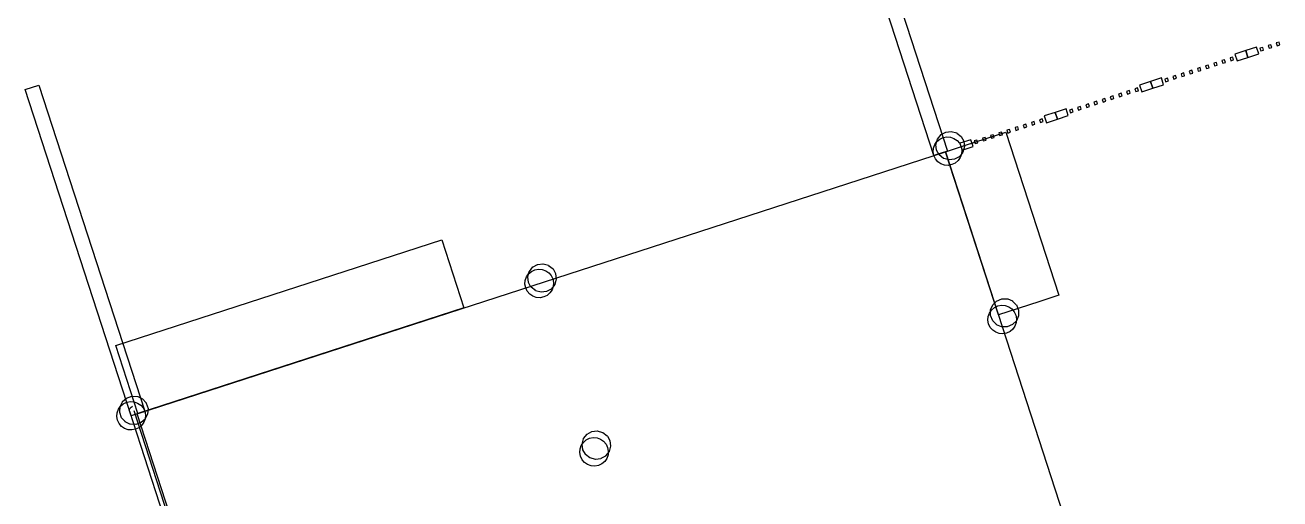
# Model space of a CAD drawing. Extents: x -42864 to 135053, y -26898 to 95700.
# Drawn here: x -5347 to 3425, y 10857 to 14173 of the extents above; entities that cross this region are included whole.
import ezdxf

# ---------------------------------------------------------------- set-up
doc = ezdxf.new("R2010")
doc.units = 0
doc.layers.add('SECTIONCUTEDGES', color=7, linetype='CONTINUOUS')

msp = doc.modelspace()

# ---------------------------------------------------------------- linework, layer by layer
at = {"layer": 'SECTIONCUTEDGES'}
for p, q in [((-1122.3, 20139.7), (1100.6, 13291.5)), ((-1122.3, 20139.7), (1100.6, 13291.5)), ((1005.5, 13260.6), (-1186.6, 20013.7)), ((1005.5, 13260.6), (-1186.6, 20013.7)), ((3361.3, 14035.8), (3342.3, 14029.6)), ((3367.5, 14016.8), (3361.3, 14035.8)), ((3418.3, 14054.3), (3399.3, 14048.2)), ((3399.3, 14048.2), (3405.5, 14029.1)), ((3405.5, 14029.1), (3424.5, 14035.3)), ((3424.5, 14035.3), (3418.3, 14054.3)), ((3095, 13949.4), (3075.9, 13943.2)), ((3101.1, 13930.3), (3095, 13949.4)), ((3185.4, 13994.5), (3109.4, 13969.8)), ((3185.4, 13994.5), (3109.4, 13969.8)), ((3109.4, 13969.8), (3124.8, 13922.2)), ((3109.4, 13969.8), (3124.8, 13922.2)), ((3261.5, 14019.2), (3185.4, 13994.5)), ((3261.5, 14019.2), (3185.4, 13994.5)), ((3200.9, 13946.9), (3185.4, 13994.5)), ((3185.4, 13994.5), (3200.9, 13946.9)), ((3200.9, 13946.9), (3185.4, 13994.5)), ((3185.4, 13994.5), (3200.9, 13946.9)), ((3200.9, 13946.9), (3277, 13971.6)), ((3200.9, 13946.9), (3277, 13971.6)), ((3277, 13971.6), (3261.5, 14019.2)), ((3277, 13971.6), (3261.5, 14019.2)), ((3304.2, 14017.3), (3285.2, 14011.1)), ((3285.2, 14011.1), (3291.4, 13992.1)), ((3291.4, 13992.1), (3310.4, 13998.3)), ((3310.4, 13998.3), (3304.2, 14017.3)), ((3342.3, 14029.6), (3348.4, 14010.6)), ((3348.4, 14010.6), (3367.5, 14016.8)), ((2866.7, 13875.3), (2847.7, 13869.1)), ((2847.7, 13869.1), (2853.8, 13850.1)), ((2872.9, 13856.2), (2866.7, 13875.3)), ((2923.8, 13893.8), (2904.7, 13887.6)), ((2904.7, 13887.6), (2910.9, 13868.6)), ((2910.9, 13868.6), (2929.9, 13874.8)), ((2929.9, 13874.8), (2923.8, 13893.8)), ((2980.8, 13912.3), (2961.8, 13906.1)), ((2961.8, 13906.1), (2968, 13887.1)), ((2968, 13887.1), (2987, 13893.3)), ((2987, 13893.3), (2980.8, 13912.3)), ((3037.9, 13930.8), (3018.9, 13924.7)), ((3018.9, 13924.7), (3025, 13905.6)), ((3025, 13905.6), (3044.1, 13911.8)), ((3044.1, 13911.8), (3037.9, 13930.8)), ((3075.9, 13943.2), (3082.1, 13924.2)), ((3082.1, 13924.2), (3101.1, 13930.3)), ((3124.8, 13922.2), (3200.9, 13946.9)), ((3124.8, 13922.2), (3200.9, 13946.9)), ((2519.6, 13778.4), (2443.6, 13753.7)), ((2519.6, 13778.4), (2443.6, 13753.7)), ((2595.7, 13803.1), (2519.6, 13778.4)), ((2595.7, 13803.1), (2519.6, 13778.4)), ((2519.6, 13778.4), (2535.1, 13730.8)), ((2535.1, 13730.8), (2519.6, 13778.4)), ((2519.6, 13778.4), (2535.1, 13730.8)), ((2535.1, 13730.8), (2519.6, 13778.4)), ((2611.2, 13755.5), (2595.7, 13803.1)), ((2611.2, 13755.5), (2595.7, 13803.1)), ((2638.4, 13801.2), (2619.4, 13795)), ((2619.4, 13795), (2625.6, 13776)), ((2625.6, 13776), (2644.6, 13782.1)), ((2644.6, 13782.1), (2638.4, 13801.2)), ((2695.5, 13819.7), (2676.5, 13813.5)), ((2676.5, 13813.5), (2682.6, 13794.5)), ((2682.6, 13794.5), (2701.7, 13800.7)), ((2701.7, 13800.7), (2695.5, 13819.7)), ((2752.5, 13838.2), (2733.5, 13832)), ((2733.5, 13832), (2739.7, 13813)), ((2739.7, 13813), (2758.7, 13819.2)), ((2758.7, 13819.2), (2752.5, 13838.2)), ((2809.6, 13856.7), (2790.6, 13850.6)), ((2790.6, 13850.6), (2796.8, 13831.5)), ((2796.8, 13831.5), (2815.8, 13837.7)), ((2815.8, 13837.7), (2809.6, 13856.7)), ((2853.8, 13850.1), (2872.9, 13856.2)), ((-5347.2, 13721.8), (-5252.1, 13752.6)), ((-5347.2, 13721.8), (-5252.1, 13752.6)), ((-4606.2, 11439), (-5347.2, 13721.8)), ((-4606.2, 11439), (-5347.2, 13721.8)), ((-5252.1, 13752.6), (-4511.1, 11469.9)), ((-5252.1, 13752.6), (-4511.1, 11469.9)), ((2315, 13696.2), (2296, 13690)), ((2296, 13690), (2302.2, 13671)), ((2321.2, 13677.2), (2315, 13696.2)), ((2372.1, 13714.7), (2353.1, 13708.5)), ((2353.1, 13708.5), (2359.2, 13689.5)), ((2359.2, 13689.5), (2378.3, 13695.7)), ((2378.3, 13695.7), (2372.1, 13714.7)), ((2429.2, 13733.2), (2410.1, 13727.1)), ((2410.1, 13727.1), (2416.3, 13708)), ((2416.3, 13708), (2435.3, 13714.2)), ((2435.3, 13714.2), (2429.2, 13733.2)), ((2443.6, 13753.7), (2459, 13706.1)), ((2443.6, 13753.7), (2459, 13706.1)), ((2459, 13706.1), (2535.1, 13730.8)), ((2459, 13706.1), (2535.1, 13730.8)), ((2535.1, 13730.8), (2611.2, 13755.5)), ((2535.1, 13730.8), (2611.2, 13755.5)), ((2029.7, 13603.6), (2010.7, 13597.4)), ((2010.7, 13597.4), (2016.8, 13578.4)), ((2035.9, 13584.5), (2029.7, 13603.6)), ((2086.7, 13622.1), (2067.7, 13615.9)), ((2067.7, 13615.9), (2073.9, 13596.9)), ((2073.9, 13596.9), (2092.9, 13603.1)), ((2092.9, 13603.1), (2086.7, 13622.1)), ((2143.8, 13640.6), (2124.8, 13634.4)), ((2124.8, 13634.4), (2131, 13615.4)), ((2131, 13615.4), (2150, 13621.6)), ((2150, 13621.6), (2143.8, 13640.6)), ((2200.9, 13659.1), (2181.9, 13653)), ((2181.9, 13653), (2188, 13633.9)), ((2188, 13633.9), (2207.1, 13640.1)), ((2207.1, 13640.1), (2200.9, 13659.1)), ((2258, 13677.7), (2238.9, 13671.5)), ((2238.9, 13671.5), (2245.1, 13652.5)), ((2245.1, 13652.5), (2264.1, 13658.6)), ((2264.1, 13658.6), (2258, 13677.7)), ((2302.2, 13671), (2321.2, 13677.2)), ((1763.4, 13517.1), (1744.3, 13510.9)), ((1744.3, 13510.9), (1750.5, 13491.9)), ((1769.5, 13498.1), (1763.4, 13517.1)), ((1853.8, 13562.3), (1777.7, 13537.6)), ((1853.8, 13562.3), (1777.7, 13537.6)), ((1777.7, 13537.6), (1793.2, 13490)), ((1777.7, 13537.6), (1793.2, 13490)), ((1793.2, 13490), (1869.3, 13514.7)), ((1793.2, 13490), (1869.3, 13514.7)), ((1929.9, 13587), (1853.8, 13562.3)), ((1929.9, 13587), (1853.8, 13562.3)), ((1869.3, 13514.7), (1853.8, 13562.3)), ((1853.8, 13562.3), (1869.3, 13514.7)), ((1869.3, 13514.7), (1853.8, 13562.3)), ((1853.8, 13562.3), (1869.3, 13514.7)), ((1869.3, 13514.7), (1945.4, 13539.4)), ((1869.3, 13514.7), (1945.4, 13539.4)), ((1945.4, 13539.4), (1929.9, 13587)), ((1945.4, 13539.4), (1929.9, 13587)), ((1972.6, 13585), (1953.6, 13578.9)), ((1953.6, 13578.9), (1959.8, 13559.8)), ((1959.8, 13559.8), (1978.8, 13566)), ((1978.8, 13566), (1972.6, 13585)), ((2016.8, 13578.4), (2035.9, 13584.5)), ((1056.7, 13406.6), (1089, 13424.4)), ((1056.7, 13406.6), (1089, 13424.4)), ((1089, 13424.4), (1089.7, 13424.5)), ((1089, 13424.4), (1089.7, 13424.5)), ((1089.7, 13424.5), (1126.2, 13429.1)), ((1089.7, 13424.5), (1126.2, 13429.1)), ((1126.2, 13429.1), (1126.9, 13428.9)), ((1126.2, 13429.1), (1126.9, 13428.9)), ((1126.9, 13428.9), (1165.3, 13418.4)), ((1126.9, 13428.9), (1165.3, 13418.4)), ((1227.5, 13332.6), (1509.6, 13424.2)), ((1227.5, 13332.6), (1509.6, 13424.2)), ((1478, 13424.5), (1459, 13418.3)), ((1484.2, 13405.5), (1478, 13424.5)), ((1509.6, 13424.2), (1633.1, 13043.8)), ((1509.6, 13424.2), (1633.1, 13043.8)), ((1535.1, 13443), (1516.1, 13436.8)), ((1516.1, 13436.8), (1522.2, 13417.8)), ((1522.2, 13417.8), (1541.3, 13424)), ((1541.3, 13424), (1535.1, 13443)), ((1592.2, 13461.5), (1573.1, 13455.4)), ((1573.1, 13455.4), (1579.3, 13436.3)), ((1579.3, 13436.3), (1598.3, 13442.5)), ((1598.3, 13442.5), (1592.2, 13461.5)), ((1649.2, 13480.1), (1630.2, 13473.9)), ((1630.2, 13473.9), (1636.4, 13454.9)), ((1636.4, 13454.9), (1655.4, 13461)), ((1655.4, 13461), (1649.2, 13480.1)), ((1706.3, 13498.6), (1687.3, 13492.4)), ((1687.3, 13492.4), (1693.4, 13473.4)), ((1693.4, 13473.4), (1712.5, 13479.6)), ((1712.5, 13479.6), (1706.3, 13498.6)), ((1750.5, 13491.9), (1769.5, 13498.1)), ((1002.8, 13312.3), (1011.6, 13336.9)), ((1002.8, 13312.3), (1011.6, 13336.9)), ((1011.6, 13336.9), (1026.3, 13358.4)), ((1011.6, 13336.9), (1026.3, 13358.4)), ((1020.1, 13335.6), (1020.3, 13336.2)), ((1020.1, 13335.6), (1020.3, 13336.2)), ((1024.7, 13299), (1020.1, 13335.6)), ((1024.7, 13299), (1020.1, 13335.6)), ((1020.3, 13336.2), (1030.8, 13374.7)), ((1020.3, 13336.2), (1030.8, 13374.7)), ((1026.3, 13358.4), (1046.2, 13375.4)), ((1026.3, 13358.4), (1046.2, 13375.4)), ((1030.8, 13374.7), (1031.2, 13375.2)), ((1030.8, 13374.7), (1031.2, 13375.2)), ((1031.2, 13375.2), (1056.2, 13406.4)), ((1031.2, 13375.2), (1056.2, 13406.4)), ((1046.2, 13375.4), (1069.8, 13386.6)), ((1046.2, 13375.4), (1069.8, 13386.6)), ((1056.2, 13406.4), (1056.7, 13406.6)), ((1056.2, 13406.4), (1056.7, 13406.6)), ((1069.8, 13386.6), (1095.4, 13391.3)), ((1069.8, 13386.6), (1095.4, 13391.3)), ((1095.4, 13391.3), (1121.5, 13389.3)), ((1095.4, 13391.3), (1121.5, 13389.3)), ((1121.5, 13389.3), (1146.1, 13380.6)), ((1121.5, 13389.3), (1146.1, 13380.6)), ((1146.1, 13380.6), (1167.6, 13365.8)), ((1146.1, 13380.6), (1167.6, 13365.8)), ((1165.3, 13418.4), (1165.9, 13417.9)), ((1165.3, 13418.4), (1165.9, 13417.9)), ((1165.9, 13417.9), (1197, 13393)), ((1165.9, 13417.9), (1197, 13393)), ((1167.6, 13365.8), (1184.5, 13345.9)), ((1167.6, 13365.8), (1184.5, 13345.9)), ((1184.5, 13345.9), (1195.8, 13322.4)), ((1184.5, 13345.9), (1195.8, 13322.4)), ((1264.1, 13370.8), (1188, 13346.1)), ((1264.1, 13370.8), (1188, 13346.1)), ((1188, 13346.1), (1203.5, 13298.6)), ((1188, 13346.1), (1203.5, 13298.6)), ((1197, 13393), (1197.3, 13392.5)), ((1197, 13393), (1197.3, 13392.5)), ((1197.3, 13392.5), (1215, 13360.2)), ((1197.3, 13392.5), (1215, 13360.2)), ((1215, 13360.2), (1215.1, 13359.5)), ((1215, 13360.2), (1215.1, 13359.5)), ((1215.1, 13359.5), (1219.7, 13323)), ((1215.1, 13359.5), (1219.7, 13323)), ((1279.6, 13323.3), (1264.1, 13370.8)), ((1279.6, 13323.3), (1264.1, 13370.8)), ((1306.8, 13368.9), (1287.8, 13362.7)), ((1287.8, 13362.7), (1294, 13343.7)), ((1294, 13343.7), (1313, 13349.9)), ((1313, 13349.9), (1306.8, 13368.9)), ((1363.9, 13387.4), (1344.9, 13381.3)), ((1344.9, 13381.3), (1351, 13362.2)), ((1351, 13362.2), (1370.1, 13368.4)), ((1370.1, 13368.4), (1363.9, 13387.4)), ((1420.9, 13406), (1401.9, 13399.8)), ((1401.9, 13399.8), (1408.1, 13380.8)), ((1408.1, 13380.8), (1427.1, 13386.9)), ((1427.1, 13386.9), (1420.9, 13406)), ((1459, 13418.3), (1465.2, 13399.3)), ((1465.2, 13399.3), (1484.2, 13405.5)), ((-796.9, 12675.5), (1086.4, 13286.9)), ((-796.9, 12675.5), (1086.4, 13286.9)), ((1000.8, 13286.3), (1002.8, 13312.3)), ((1000.8, 13286.3), (1002.8, 13312.3)), ((1005.5, 13260.6), (1000.8, 13286.3)), ((1005.5, 13260.6), (1000.8, 13286.3)), ((1100.6, 13291.5), (1005.5, 13260.6)), ((1100.6, 13291.5), (1005.5, 13260.6)), ((1016.8, 13237), (1005.5, 13260.6)), ((1016.8, 13237), (1005.5, 13260.6)), ((1024.8, 13298.4), (1024.7, 13299)), ((1024.8, 13298.4), (1024.7, 13299)), ((1042.5, 13266.1), (1024.8, 13298.4)), ((1042.5, 13266.1), (1024.8, 13298.4)), ((1042.8, 13265.6), (1042.5, 13266.1)), ((1042.8, 13265.6), (1042.5, 13266.1)), ((1074, 13240.6), (1042.8, 13265.6)), ((1074, 13240.6), (1042.8, 13265.6)), ((1086.4, 13286.9), (1227.5, 13332.6)), ((1086.4, 13286.9), (1227.5, 13332.6)), ((1333.4, 12525.9), (1086.4, 13286.9)), ((1086.4, 13286.9), (2551.9, 8772.1)), ((1333.4, 12525.9), (1086.4, 13286.9)), ((1086.4, 13286.9), (2551.9, 8772.1)), ((1183.1, 13251.9), (1150.8, 13234.2)), ((1183.1, 13251.9), (1150.8, 13234.2)), ((1189.7, 13246.1), (1174.9, 13224.5)), ((1189.7, 13246.1), (1174.9, 13224.5)), ((1183.6, 13252.2), (1183.1, 13251.9)), ((1183.6, 13252.2), (1183.1, 13251.9)), ((1208.6, 13283.3), (1183.6, 13252.2)), ((1208.6, 13283.3), (1183.6, 13252.2)), ((1198.5, 13270.7), (1189.7, 13246.1)), ((1198.5, 13270.7), (1189.7, 13246.1)), ((1195.8, 13322.4), (1200.5, 13296.7)), ((1195.8, 13322.4), (1200.5, 13296.7)), ((1200.5, 13296.7), (1198.5, 13270.7)), ((1200.5, 13296.7), (1198.5, 13270.7)), ((1203.5, 13298.6), (1279.6, 13323.3)), ((1203.5, 13298.6), (1279.6, 13323.3)), ((1209, 13283.9), (1208.6, 13283.3)), ((1209, 13283.9), (1208.6, 13283.3)), ((1219.5, 13322.3), (1209, 13283.9)), ((1219.5, 13322.3), (1209, 13283.9)), ((1219.7, 13323), (1219.5, 13322.3)), ((1219.7, 13323), (1219.5, 13322.3)), ((1033.7, 13217.2), (1016.8, 13237)), ((1033.7, 13217.2), (1016.8, 13237)), ((1055.2, 13202.4), (1033.7, 13217.2)), ((1055.2, 13202.4), (1033.7, 13217.2)), ((1079.8, 13193.7), (1055.2, 13202.4)), ((1079.8, 13193.7), (1055.2, 13202.4)), ((1074.5, 13240.2), (1074, 13240.6)), ((1074.5, 13240.2), (1074, 13240.6)), ((1113, 13229.7), (1074.5, 13240.2)), ((1113, 13229.7), (1074.5, 13240.2)), ((1105.8, 13191.6), (1079.8, 13193.7)), ((1105.8, 13191.6), (1079.8, 13193.7)), ((1131.5, 13196.4), (1105.8, 13191.6)), ((1131.5, 13196.4), (1105.8, 13191.6)), ((1113.6, 13229.5), (1113, 13229.7)), ((1113.6, 13229.5), (1113, 13229.7)), ((1150.2, 13234.1), (1113.6, 13229.5)), ((1150.2, 13234.1), (1113.6, 13229.5)), ((1155.1, 13207.6), (1131.5, 13196.4)), ((1155.1, 13207.6), (1131.5, 13196.4)), ((1150.8, 13234.2), (1150.2, 13234.1)), ((1150.8, 13234.2), (1150.2, 13234.1)), ((1174.9, 13224.5), (1155.1, 13207.6)), ((1174.9, 13224.5), (1155.1, 13207.6)), ((1633.1, 13043.8), (1880.1, 12282.9)), ((1633.1, 13043.8), (1880.1, 12282.9)), ((-4713, 11930), (-2435, 12669.5)), ((-4713, 11930), (-2435, 12669.5)), ((-4563.4, 11452.9), (-796.9, 12675.5)), ((-4563.4, 11452.9), (-796.9, 12675.5)), ((-2435, 12669.5), (-2280.7, 12193.9)), ((-2435, 12669.5), (-2280.7, 12193.9)), ((-1822.2, 12449), (-1797.2, 12480.1)), ((-1822.2, 12449), (-1797.2, 12480.1)), ((-1807.2, 12449.1), (-1783.7, 12460.4)), ((-1807.2, 12449.1), (-1783.7, 12460.4)), ((-1797.2, 12480.1), (-1796.7, 12480.4)), ((-1797.2, 12480.1), (-1796.7, 12480.4)), ((-1796.7, 12480.4), (-1764.4, 12498.2)), ((-1796.7, 12480.4), (-1764.4, 12498.2)), ((-1783.7, 12460.4), (-1758, 12465.1)), ((-1783.7, 12460.4), (-1758, 12465.1)), ((-1764.4, 12498.2), (-1763.8, 12498.2)), ((-1764.4, 12498.2), (-1763.8, 12498.2)), ((-1763.8, 12498.2), (-1727.2, 12502.8)), ((-1763.8, 12498.2), (-1727.2, 12502.8)), ((-1758, 12465.1), (-1732, 12463.1)), ((-1758, 12465.1), (-1732, 12463.1)), ((-1732, 12463.1), (-1707.4, 12454.3)), ((-1732, 12463.1), (-1707.4, 12454.3)), ((-1727.2, 12502.8), (-1726.6, 12502.7)), ((-1727.2, 12502.8), (-1726.6, 12502.7)), ((-1726.6, 12502.7), (-1688.1, 12492.1)), ((-1726.6, 12502.7), (-1688.1, 12492.1)), ((-1688.1, 12492.1), (-1687.6, 12491.7)), ((-1688.1, 12492.1), (-1687.6, 12491.7)), ((-1687.6, 12491.7), (-1656.5, 12466.8)), ((-1687.6, 12491.7), (-1656.5, 12466.8)), ((-1656.5, 12466.8), (-1656.2, 12466.2)), ((-1656.5, 12466.8), (-1656.2, 12466.2)), ((-1656.2, 12466.2), (-1638.4, 12433.9)), ((-1656.2, 12466.2), (-1638.4, 12433.9)), ((1456.9, 12145.5), (1333.4, 12525.9)), ((1456.9, 12145.5), (1333.4, 12525.9)), ((-1852.7, 12360), (-1850.6, 12386.1)), ((-1852.7, 12360), (-1850.6, 12386.1)), ((-1850.6, 12386.1), (-1841.9, 12410.7)), ((-1850.6, 12386.1), (-1841.9, 12410.7)), ((-1841.9, 12410.7), (-1827.1, 12432.2)), ((-1841.9, 12410.7), (-1827.1, 12432.2)), ((-1833.3, 12409.4), (-1833.1, 12410)), ((-1833.3, 12409.4), (-1833.1, 12410)), ((-1828.7, 12372.8), (-1833.3, 12409.4)), ((-1828.7, 12372.8), (-1833.3, 12409.4)), ((-1833.1, 12410), (-1822.6, 12448.5)), ((-1833.1, 12410), (-1822.6, 12448.5)), ((-1828.6, 12372.2), (-1828.7, 12372.8)), ((-1828.6, 12372.2), (-1828.7, 12372.8)), ((-1810.9, 12339.9), (-1828.6, 12372.2)), ((-1810.9, 12339.9), (-1828.6, 12372.2)), ((-1827.1, 12432.2), (-1807.2, 12449.1)), ((-1827.1, 12432.2), (-1807.2, 12449.1)), ((-1822.6, 12448.5), (-1822.2, 12449)), ((-1822.6, 12448.5), (-1822.2, 12449)), ((-1707.4, 12454.3), (-1685.9, 12439.5)), ((-1707.4, 12454.3), (-1685.9, 12439.5)), ((-1685.9, 12439.5), (-1668.9, 12419.7)), ((-1685.9, 12439.5), (-1668.9, 12419.7)), ((-1668.9, 12419.7), (-1657.7, 12396.1)), ((-1668.9, 12419.7), (-1657.7, 12396.1)), ((-1657.7, 12396.1), (-1652.9, 12370.5)), ((-1657.7, 12396.1), (-1652.9, 12370.5)), ((-1652.9, 12370.5), (-1655, 12344.4)), ((-1652.9, 12370.5), (-1655, 12344.4)), ((-1633.9, 12396.1), (-1644.4, 12357.6)), ((-1633.9, 12396.1), (-1644.4, 12357.6)), ((-1638.4, 12433.9), (-1638.3, 12433.3)), ((-1638.4, 12433.9), (-1638.3, 12433.3)), ((-1638.3, 12433.3), (-1633.7, 12396.7)), ((-1638.3, 12433.3), (-1633.7, 12396.7)), ((-1633.7, 12396.7), (-1633.9, 12396.1)), ((-1633.7, 12396.7), (-1633.9, 12396.1)), ((-1847.9, 12334.4), (-1852.7, 12360)), ((-1847.9, 12334.4), (-1852.7, 12360)), ((-1836.7, 12310.8), (-1847.9, 12334.4)), ((-1836.7, 12310.8), (-1847.9, 12334.4)), ((-1819.7, 12291), (-1836.7, 12310.8)), ((-1819.7, 12291), (-1836.7, 12310.8)), ((-1798.2, 12276.2), (-1819.7, 12291)), ((-1798.2, 12276.2), (-1819.7, 12291)), ((-1810.6, 12339.3), (-1810.9, 12339.9)), ((-1810.6, 12339.3), (-1810.9, 12339.9)), ((-1779.5, 12314.4), (-1810.6, 12339.3)), ((-1779.5, 12314.4), (-1810.6, 12339.3)), ((-1778.9, 12314), (-1779.5, 12314.4)), ((-1778.9, 12314), (-1779.5, 12314.4)), ((-1740.5, 12303.4), (-1778.9, 12314)), ((-1740.5, 12303.4), (-1778.9, 12314)), ((-1739.8, 12303.2), (-1740.5, 12303.4)), ((-1739.8, 12303.2), (-1740.5, 12303.4)), ((-1703.3, 12307.9), (-1739.8, 12303.2)), ((-1703.3, 12307.9), (-1739.8, 12303.2)), ((-1698.4, 12281.4), (-1721.9, 12270.1)), ((-1698.4, 12281.4), (-1721.9, 12270.1)), ((-1702.6, 12307.9), (-1703.3, 12307.9)), ((-1702.6, 12307.9), (-1703.3, 12307.9)), ((-1670.3, 12325.7), (-1702.6, 12307.9)), ((-1670.3, 12325.7), (-1702.6, 12307.9)), ((-1678.5, 12298.3), (-1698.4, 12281.4)), ((-1678.5, 12298.3), (-1698.4, 12281.4)), ((-1663.7, 12319.8), (-1678.5, 12298.3)), ((-1663.7, 12319.8), (-1678.5, 12298.3)), ((-1669.8, 12326), (-1670.3, 12325.7)), ((-1669.8, 12326), (-1670.3, 12325.7)), ((-1644.9, 12357.1), (-1669.8, 12326)), ((-1644.9, 12357.1), (-1669.8, 12326)), ((-1655, 12344.4), (-1663.7, 12319.8)), ((-1655, 12344.4), (-1663.7, 12319.8)), ((-1644.4, 12357.6), (-1644.9, 12357.1)), ((-1644.4, 12357.6), (-1644.9, 12357.1)), ((1880.1, 12282.9), (1739, 12237.1)), ((1880.1, 12282.9), (1739, 12237.1)), ((-2280.7, 12193.9), (-4558.7, 11454.5)), ((-2280.7, 12193.9), (-4558.7, 11454.5)), ((-1773.6, 12267.4), (-1798.2, 12276.2)), ((-1773.6, 12267.4), (-1798.2, 12276.2)), ((-1747.6, 12265.4), (-1773.6, 12267.4)), ((-1747.6, 12265.4), (-1773.6, 12267.4)), ((-1721.9, 12270.1), (-1747.6, 12265.4)), ((-1721.9, 12270.1), (-1747.6, 12265.4)), ((1402.2, 12181.2), (1416.6, 12215.1)), ((1402.2, 12181.2), (1416.6, 12215.1)), ((1409.2, 12179), (1429, 12195.9)), ((1409.2, 12179), (1429, 12195.9)), ((1416.6, 12215.1), (1416.8, 12215.3)), ((1416.6, 12215.1), (1416.8, 12215.3)), ((1416.8, 12215.3), (1442.7, 12241.5)), ((1416.8, 12215.3), (1442.7, 12241.5)), ((1429, 12195.9), (1452.6, 12207.2)), ((1429, 12195.9), (1452.6, 12207.2)), ((1442.7, 12241.5), (1443.6, 12242)), ((1442.7, 12241.5), (1443.6, 12242)), ((1443.6, 12242), (1480.3, 12257.5)), ((1443.6, 12242), (1480.3, 12257.5)), ((1452.6, 12207.2), (1478.3, 12211.9)), ((1452.6, 12207.2), (1478.3, 12211.9)), ((1739, 12237.1), (1456.9, 12145.5)), ((1739, 12237.1), (1456.9, 12145.5)), ((1478.3, 12211.9), (1504.3, 12209.9)), ((1478.3, 12211.9), (1504.3, 12209.9)), ((1480.3, 12257.5), (1481, 12257.5)), ((1480.3, 12257.5), (1481, 12257.5)), ((1481, 12257.5), (1520.9, 12257.1)), ((1481, 12257.5), (1520.9, 12257.1)), ((1504.3, 12209.9), (1528.9, 12201.2)), ((1504.3, 12209.9), (1528.9, 12201.2)), ((1520.9, 12257.1), (1521.5, 12256.8)), ((1520.9, 12257.1), (1521.5, 12256.8)), ((1521.5, 12256.8), (1555.4, 12242.4)), ((1521.5, 12256.8), (1555.4, 12242.4)), ((1528.9, 12201.2), (1550.4, 12186.4)), ((1528.9, 12201.2), (1550.4, 12186.4)), ((1555.4, 12242.4), (1555.8, 12242)), ((1555.4, 12242.4), (1555.8, 12242)), ((1555.8, 12242), (1582, 12216.1)), ((1555.8, 12242), (1582, 12216.1)), ((1582, 12216.1), (1582.3, 12215.4)), ((1582, 12216.1), (1582.3, 12215.4)), ((1582.3, 12215.4), (1597.8, 12178.7)), ((1582.3, 12215.4), (1597.8, 12178.7)), ((1383.6, 12106.9), (1385.7, 12132.9)), ((1383.6, 12106.9), (1385.7, 12132.9)), ((1388.4, 12081.2), (1383.6, 12106.9)), ((1388.4, 12081.2), (1383.6, 12106.9)), ((1385.7, 12132.9), (1394.4, 12157.5)), ((1385.7, 12132.9), (1394.4, 12157.5)), ((1394.4, 12157.5), (1409.2, 12179)), ((1394.4, 12157.5), (1409.2, 12179)), ((1401.6, 12140.7), (1401.9, 12180.6)), ((1401.6, 12140.7), (1401.9, 12180.6)), ((1401.6, 12139.8), (1401.6, 12140.7)), ((1401.6, 12139.8), (1401.6, 12140.7)), ((1417.1, 12103.1), (1401.6, 12139.8)), ((1417.1, 12103.1), (1401.6, 12139.8)), ((1401.9, 12180.6), (1402.2, 12181.2)), ((1401.9, 12180.6), (1402.2, 12181.2)), ((1550.4, 12186.4), (1567.4, 12166.5)), ((1550.4, 12186.4), (1567.4, 12166.5)), ((1567.4, 12166.5), (1578.6, 12142.9)), ((1567.4, 12166.5), (1578.6, 12142.9)), ((1578.6, 12142.9), (1583.4, 12117.3)), ((1578.6, 12142.9), (1583.4, 12117.3)), ((1583.4, 12117.3), (1581.3, 12091.2)), ((1583.4, 12117.3), (1581.3, 12091.2)), ((1597.1, 12137.6), (1582.7, 12103.7)), ((1597.1, 12137.6), (1582.7, 12103.7)), ((1597.4, 12138.2), (1597.1, 12137.6)), ((1597.4, 12138.2), (1597.1, 12137.6)), ((1597.8, 12178), (1597.4, 12138.2)), ((1597.8, 12178), (1597.4, 12138.2)), ((1597.8, 12178.7), (1597.8, 12178)), ((1597.8, 12178.7), (1597.8, 12178)), ((1399.6, 12057.6), (1388.4, 12081.2)), ((1399.6, 12057.6), (1388.4, 12081.2)), ((1416.6, 12037.8), (1399.6, 12057.6)), ((1416.6, 12037.8), (1399.6, 12057.6)), ((1438.1, 12023), (1416.6, 12037.8)), ((1438.1, 12023), (1416.6, 12037.8)), ((1417.3, 12102.6), (1417.1, 12103.1)), ((1417.3, 12102.6), (1417.1, 12103.1)), ((1443.5, 12076.8), (1417.3, 12102.6)), ((1443.5, 12076.8), (1417.3, 12102.6)), ((1462.7, 12014.3), (1438.1, 12023)), ((1462.7, 12014.3), (1438.1, 12023)), ((1444, 12076.3), (1443.5, 12076.8)), ((1444, 12076.3), (1443.5, 12076.8)), ((1477.9, 12061.9), (1444, 12076.3)), ((1477.9, 12061.9), (1444, 12076.3)), ((1478.5, 12061.6), (1477.9, 12061.9)), ((1478.5, 12061.6), (1477.9, 12061.9)), ((1518.3, 12061.3), (1478.5, 12061.6)), ((1518.3, 12061.3), (1478.5, 12061.6)), ((1537.9, 12028.2), (1514.4, 12016.9)), ((1537.9, 12028.2), (1514.4, 12016.9)), ((1519, 12061.3), (1518.3, 12061.3)), ((1519, 12061.3), (1518.3, 12061.3)), ((1555.7, 12076.7), (1519, 12061.3)), ((1555.7, 12076.7), (1519, 12061.3)), ((1557.8, 12045.1), (1537.9, 12028.2)), ((1557.8, 12045.1), (1537.9, 12028.2)), ((1556.4, 12077), (1555.7, 12076.7)), ((1556.4, 12077), (1555.7, 12076.7)), ((1582.3, 12103.2), (1556.4, 12077)), ((1582.3, 12103.2), (1556.4, 12077)), ((1572.6, 12066.6), (1557.8, 12045.1)), ((1572.6, 12066.6), (1557.8, 12045.1)), ((1581.3, 12091.2), (1572.6, 12066.6)), ((1581.3, 12091.2), (1572.6, 12066.6)), ((1582.7, 12103.7), (1582.3, 12103.2)), ((1582.7, 12103.7), (1582.3, 12103.2)), ((-4558.7, 11454.5), (-4713, 11930)), ((-4558.7, 11454.5), (-4713, 11930)), ((1488.7, 12012.2), (1462.7, 12014.3)), ((1488.7, 12012.2), (1462.7, 12014.3)), ((1514.4, 12016.9), (1488.7, 12012.2)), ((1514.4, 12016.9), (1488.7, 12012.2)), ((-4695.3, 11484.4), (-4680.5, 11506)), ((-4695.3, 11484.4), (-4680.5, 11506)), ((-4685.8, 11463.9), (-4683.1, 11503.6)), ((-4685.8, 11463.9), (-4683.1, 11503.6)), ((-4683.1, 11503.6), (-4682.8, 11504.2)), ((-4683.1, 11503.6), (-4682.8, 11504.2)), ((-4682.8, 11504.2), (-4666.4, 11537.2)), ((-4682.8, 11504.2), (-4666.4, 11537.2)), ((-4680.5, 11506), (-4660.7, 11522.9)), ((-4680.5, 11506), (-4660.7, 11522.9)), ((-4666.4, 11537.2), (-4665.9, 11537.6)), ((-4666.4, 11537.2), (-4665.9, 11537.6)), ((-4665.9, 11537.6), (-4638.6, 11562.3)), ((-4665.9, 11537.6), (-4638.6, 11562.3)), ((-4660.7, 11522.9), (-4637.1, 11534.1)), ((-4660.7, 11522.9), (-4637.1, 11534.1)), ((-4638.6, 11562.3), (-4637.9, 11562.5)), ((-4638.6, 11562.3), (-4637.9, 11562.5)), ((-4637.9, 11562.5), (-4600.4, 11575.8)), ((-4637.9, 11562.5), (-4600.4, 11575.8)), ((-4637.1, 11534.1), (-4611.4, 11538.9)), ((-4637.1, 11534.1), (-4611.4, 11538.9)), ((-4613.7, 11490.4), (-4607.5, 11498.2)), ((-4613.7, 11490.4), (-4607.5, 11498.2)), ((-4611.4, 11538.9), (-4585.4, 11536.8)), ((-4611.4, 11538.9), (-4585.4, 11536.8)), ((-4607.5, 11498.2), (-4606.4, 11499.6)), ((-4607.5, 11498.2), (-4606.4, 11499.6)), ((-4606.4, 11499.6), (-4597.8, 11504.5)), ((-4606.4, 11499.6), (-4597.8, 11504.5)), ((-4600.4, 11575.8), (-4599.7, 11575.8)), ((-4600.4, 11575.8), (-4599.7, 11575.8)), ((-4599.7, 11575.8), (-4560, 11573.1)), ((-4599.7, 11575.8), (-4560, 11573.1)), ((-4597.8, 11504.5), (-4596.2, 11505.3)), ((-4597.8, 11504.5), (-4596.2, 11505.3)), ((-4585.4, 11536.8), (-4560.8, 11528.1)), ((-4585.4, 11536.8), (-4560.8, 11528.1)), ((-4560.8, 11528.1), (-4539.3, 11513.3)), ((-4560.8, 11528.1), (-4539.3, 11513.3)), ((-4560, 11573.1), (-4559.4, 11572.8)), ((-4560, 11573.1), (-4559.4, 11572.8)), ((-4559.4, 11572.8), (-4526.5, 11556.5)), ((-4559.4, 11572.8), (-4526.5, 11556.5)), ((-4539.3, 11513.3), (-4522.3, 11493.5)), ((-4539.3, 11513.3), (-4522.3, 11493.5)), ((-4526.5, 11556.5), (-4501.9, 11529.2)), ((-4526.5, 11556.5), (-4501.9, 11529.2)), ((-4522.3, 11493.5), (-4511.1, 11469.9)), ((-4522.3, 11493.5), (-4511.1, 11469.9)), ((-4501.9, 11529.2), (-4501.4, 11528.7)), ((-4501.9, 11529.2), (-4501.4, 11528.7)), ((-4501.4, 11528.7), (-4501.2, 11528)), ((-4501.4, 11528.7), (-4501.2, 11528)), ((-4501.2, 11528), (-4487.9, 11490.5)), ((-4501.2, 11528), (-4487.9, 11490.5)), ((-4706.1, 11433.8), (-4704, 11459.8)), ((-4706.1, 11433.8), (-4704, 11459.8)), ((-4701.3, 11408.1), (-4706.1, 11433.8)), ((-4701.3, 11408.1), (-4706.1, 11433.8)), ((-4704, 11459.8), (-4695.3, 11484.4)), ((-4704, 11459.8), (-4695.3, 11484.4)), ((-4690.1, 11384.6), (-4701.3, 11408.1)), ((-4690.1, 11384.6), (-4701.3, 11408.1)), ((-4685.9, 11463.2), (-4685.8, 11463.9)), ((-4685.9, 11463.2), (-4685.8, 11463.9)), ((-4685.6, 11462.5), (-4685.9, 11463.2)), ((-4685.6, 11462.5), (-4685.9, 11463.2)), ((-4672.4, 11425), (-4685.6, 11462.5)), ((-4672.4, 11425), (-4685.6, 11462.5)), ((-4647.8, 11397.7), (-4672.4, 11425)), ((-4647.8, 11397.7), (-4672.4, 11425)), ((-4616.9, 11479.2), (-4614.2, 11488.7)), ((-4616.9, 11479.2), (-4614.2, 11488.7)), ((-4616.6, 11477.4), (-4616.9, 11479.2)), ((-4616.6, 11477.4), (-4616.9, 11479.2)), ((-4615.5, 11467.6), (-4616.6, 11477.4)), ((-4615.5, 11467.6), (-4616.6, 11477.4)), ((-4538.5, 11230.4), (-4615.5, 11467.6)), ((-4538.5, 11230.4), (-4615.5, 11467.6)), ((-4614.2, 11488.7), (-4613.7, 11490.4)), ((-4614.2, 11488.7), (-4613.7, 11490.4)), ((-4511.1, 11469.9), (-4606.2, 11439)), ((-4511.1, 11469.9), (-4606.2, 11439)), ((-4587, 11476.8), (-2455.4, 4910.3)), ((-4587, 11476.8), (-2455.4, 4910.3)), ((-3830.7, 9195.5), (-4563.4, 11452.9)), ((-3830.7, 9195.5), (-4563.4, 11452.9)), ((-4507.9, 11416.1), (-4535.2, 11391.4)), ((-4507.9, 11416.1), (-4535.2, 11391.4)), ((-4508.4, 11418.2), (-4517.1, 11393.6)), ((-4508.4, 11418.2), (-4517.1, 11393.6)), ((-4511.1, 11469.9), (-4506.4, 11444.2)), ((-4511.1, 11469.9), (-4506.4, 11444.2)), ((-4506.4, 11444.2), (-4508.4, 11418.2)), ((-4506.4, 11444.2), (-4508.4, 11418.2)), ((-4507.4, 11416.5), (-4507.9, 11416.1)), ((-4507.4, 11416.5), (-4507.9, 11416.1)), ((-4491, 11449.5), (-4507.4, 11416.5)), ((-4491, 11449.5), (-4507.4, 11416.5)), ((-4490.7, 11450.1), (-4491, 11449.5)), ((-4490.7, 11450.1), (-4491, 11449.5)), ((-4488, 11489.8), (-4490.7, 11450.1)), ((-4488, 11489.8), (-4490.7, 11450.1)), ((-4487.9, 11490.5), (-4488, 11489.8)), ((-4487.9, 11490.5), (-4488, 11489.8)), ((-4673.2, 11364.7), (-4690.1, 11384.6)), ((-4673.2, 11364.7), (-4690.1, 11384.6)), ((-4651.7, 11349.9), (-4673.2, 11364.7)), ((-4651.7, 11349.9), (-4673.2, 11364.7)), ((-4627, 11341.2), (-4651.7, 11349.9)), ((-4627, 11341.2), (-4651.7, 11349.9)), ((-4647.4, 11397.2), (-4647.8, 11397.7)), ((-4647.4, 11397.2), (-4647.8, 11397.7)), ((-4614.4, 11380.9), (-4647.4, 11397.2)), ((-4614.4, 11380.9), (-4647.4, 11397.2)), ((-4601, 11339.2), (-4627, 11341.2)), ((-4601, 11339.2), (-4627, 11341.2)), ((-4613.8, 11380.6), (-4614.4, 11380.9)), ((-4613.8, 11380.6), (-4614.4, 11380.9)), ((-4574.1, 11377.9), (-4613.8, 11380.6)), ((-4574.1, 11377.9), (-4613.8, 11380.6)), ((-4575.4, 11343.9), (-4601, 11339.2)), ((-4575.4, 11343.9), (-4601, 11339.2)), ((-4551.8, 11355.1), (-4575.4, 11343.9)), ((-4551.8, 11355.1), (-4575.4, 11343.9)), ((-4573.4, 11377.8), (-4574.1, 11377.9)), ((-4573.4, 11377.8), (-4574.1, 11377.9)), ((-4535.9, 11391.2), (-4573.4, 11377.8)), ((-4535.9, 11391.2), (-4573.4, 11377.8)), ((-4531.9, 11372.1), (-4551.8, 11355.1)), ((-4531.9, 11372.1), (-4551.8, 11355.1)), ((-4535.2, 11391.4), (-4535.9, 11391.2)), ((-4535.2, 11391.4), (-4535.9, 11391.2)), ((-4517.1, 11393.6), (-4531.9, 11372.1)), ((-4517.1, 11393.6), (-4531.9, 11372.1)), ((-1417.5, 11310.2), (-1385.8, 11327.6)), ((-1417.5, 11310.2), (-1385.8, 11327.6)), ((-1385.8, 11327.6), (-1384.6, 11328.3)), ((-1385.8, 11327.6), (-1384.6, 11328.3)), ((-1384.6, 11328.3), (-1348.8, 11332.8)), ((-1384.6, 11328.3), (-1348.8, 11332.8)), ((-1348.8, 11332.8), (-1347.5, 11332.9)), ((-1348.8, 11332.8), (-1347.5, 11332.9)), ((-1347.5, 11332.9), (-1309.8, 11322.6)), ((-1347.5, 11332.9), (-1309.8, 11322.6)), ((-1309.8, 11322.6), (-1308.3, 11322.2)), ((-1309.8, 11322.6), (-1308.3, 11322.2)), ((-1308.3, 11322.2), (-1277.8, 11297.8)), ((-1308.3, 11322.2), (-1277.8, 11297.8)), ((-2469.5, 4856.5), (-4538.5, 11230.4)), ((-2469.5, 4856.5), (-4538.5, 11230.4)), ((-1467.8, 11206.6), (-1459, 11231.3)), ((-1467.8, 11206.6), (-1459, 11231.3)), ((-1459, 11231.3), (-1444.2, 11252.8)), ((-1459, 11231.3), (-1444.2, 11252.8)), ((-1453.6, 11239.4), (-1443.2, 11277.1)), ((-1453.6, 11239.4), (-1443.2, 11277.1)), ((-1453.4, 11238.1), (-1453.6, 11239.4)), ((-1453.4, 11238.1), (-1453.6, 11239.4)), ((-1448.9, 11202.3), (-1453.4, 11238.1)), ((-1448.9, 11202.3), (-1453.4, 11238.1)), ((-1444.2, 11252.8), (-1424.4, 11269.7)), ((-1444.2, 11252.8), (-1424.4, 11269.7)), ((-1443.2, 11277.1), (-1442.9, 11278.6)), ((-1443.2, 11277.1), (-1442.9, 11278.6)), ((-1442.9, 11278.6), (-1418.4, 11309.1)), ((-1442.9, 11278.6), (-1418.4, 11309.1)), ((-1424.4, 11269.7), (-1400.8, 11280.9)), ((-1424.4, 11269.7), (-1400.8, 11280.9)), ((-1418.4, 11309.1), (-1417.5, 11310.2)), ((-1418.4, 11309.1), (-1417.5, 11310.2)), ((-1400.8, 11280.9), (-1375.2, 11285.7)), ((-1400.8, 11280.9), (-1375.2, 11285.7)), ((-1375.2, 11285.7), (-1349.1, 11283.6)), ((-1375.2, 11285.7), (-1349.1, 11283.6)), ((-1349.1, 11283.6), (-1324.5, 11274.9)), ((-1349.1, 11283.6), (-1324.5, 11274.9)), ((-1324.5, 11274.9), (-1303, 11260.1)), ((-1324.5, 11274.9), (-1303, 11260.1)), ((-1303, 11260.1), (-1286.1, 11240.3)), ((-1303, 11260.1), (-1286.1, 11240.3)), ((-1286.1, 11240.3), (-1274.8, 11216.7)), ((-1286.1, 11240.3), (-1274.8, 11216.7)), ((-1277.8, 11297.8), (-1276.7, 11296.9)), ((-1277.8, 11297.8), (-1276.7, 11296.9)), ((-1276.7, 11296.9), (-1259.3, 11265.2)), ((-1276.7, 11296.9), (-1259.3, 11265.2)), ((-1259.3, 11265.2), (-1258.6, 11264)), ((-1259.3, 11265.2), (-1258.6, 11264)), ((-1258.6, 11264), (-1254.1, 11228.2)), ((-1258.6, 11264), (-1254.1, 11228.2)), ((-1254.1, 11228.2), (-1254, 11226.8)), ((-1254.1, 11228.2), (-1254, 11226.8)), ((-1469.8, 11180.6), (-1467.8, 11206.6)), ((-1469.8, 11180.6), (-1467.8, 11206.6)), ((-1465.1, 11155), (-1469.8, 11180.6)), ((-1465.1, 11155), (-1469.8, 11180.6)), ((-1453.8, 11131.4), (-1465.1, 11155)), ((-1453.8, 11131.4), (-1465.1, 11155)), ((-1448.2, 11201.1), (-1448.9, 11202.3)), ((-1448.2, 11201.1), (-1448.9, 11202.3)), ((-1430.8, 11169.4), (-1448.2, 11201.1)), ((-1430.8, 11169.4), (-1448.2, 11201.1)), ((-1429.7, 11168.5), (-1430.8, 11169.4)), ((-1429.7, 11168.5), (-1430.8, 11169.4)), ((-1399.2, 11144.1), (-1429.7, 11168.5)), ((-1399.2, 11144.1), (-1429.7, 11168.5)), ((-1397.8, 11143.7), (-1399.2, 11144.1)), ((-1397.8, 11143.7), (-1399.2, 11144.1)), ((-1360.1, 11133.3), (-1397.8, 11143.7)), ((-1360.1, 11133.3), (-1397.8, 11143.7)), ((-1290, 11156.1), (-1321.7, 11138.7)), ((-1290, 11156.1), (-1321.7, 11138.7)), ((-1280.9, 11140.4), (-1295.7, 11118.9)), ((-1280.9, 11140.4), (-1295.7, 11118.9)), ((-1289.1, 11157.2), (-1290, 11156.1)), ((-1289.1, 11157.2), (-1290, 11156.1)), ((-1264.7, 11187.7), (-1289.1, 11157.2)), ((-1264.7, 11187.7), (-1289.1, 11157.2)), ((-1272.1, 11165), (-1280.9, 11140.4)), ((-1272.1, 11165), (-1280.9, 11140.4)), ((-1274.8, 11216.7), (-1270.1, 11191)), ((-1274.8, 11216.7), (-1270.1, 11191)), ((-1270.1, 11191), (-1272.1, 11165)), ((-1270.1, 11191), (-1272.1, 11165)), ((-1264.3, 11189.1), (-1264.7, 11187.7)), ((-1264.3, 11189.1), (-1264.7, 11187.7)), ((-1254, 11226.8), (-1264.3, 11189.1)), ((-1254, 11226.8), (-1264.3, 11189.1)), ((-1436.9, 11111.5), (-1453.8, 11131.4)), ((-1436.9, 11111.5), (-1453.8, 11131.4)), ((-1415.4, 11096.7), (-1436.9, 11111.5)), ((-1415.4, 11096.7), (-1436.9, 11111.5)), ((-1390.8, 11088), (-1415.4, 11096.7)), ((-1390.8, 11088), (-1415.4, 11096.7)), ((-1364.7, 11086), (-1390.8, 11088)), ((-1364.7, 11086), (-1390.8, 11088)), ((-1339.1, 11090.7), (-1364.7, 11086)), ((-1339.1, 11090.7), (-1364.7, 11086)), ((-1358.7, 11133.5), (-1360.1, 11133.3)), ((-1358.7, 11133.5), (-1360.1, 11133.3)), ((-1322.9, 11138), (-1358.7, 11133.5)), ((-1322.9, 11138), (-1358.7, 11133.5)), ((-1315.5, 11101.9), (-1339.1, 11090.7)), ((-1315.5, 11101.9), (-1339.1, 11090.7)), ((-1321.7, 11138.7), (-1322.9, 11138)), ((-1321.7, 11138.7), (-1322.9, 11138)), ((-1295.7, 11118.9), (-1315.5, 11101.9)), ((-1295.7, 11118.9), (-1315.5, 11101.9))]:
    msp.add_line(p, q, dxfattribs=at)

doc.saveas('drawing.dxf')
